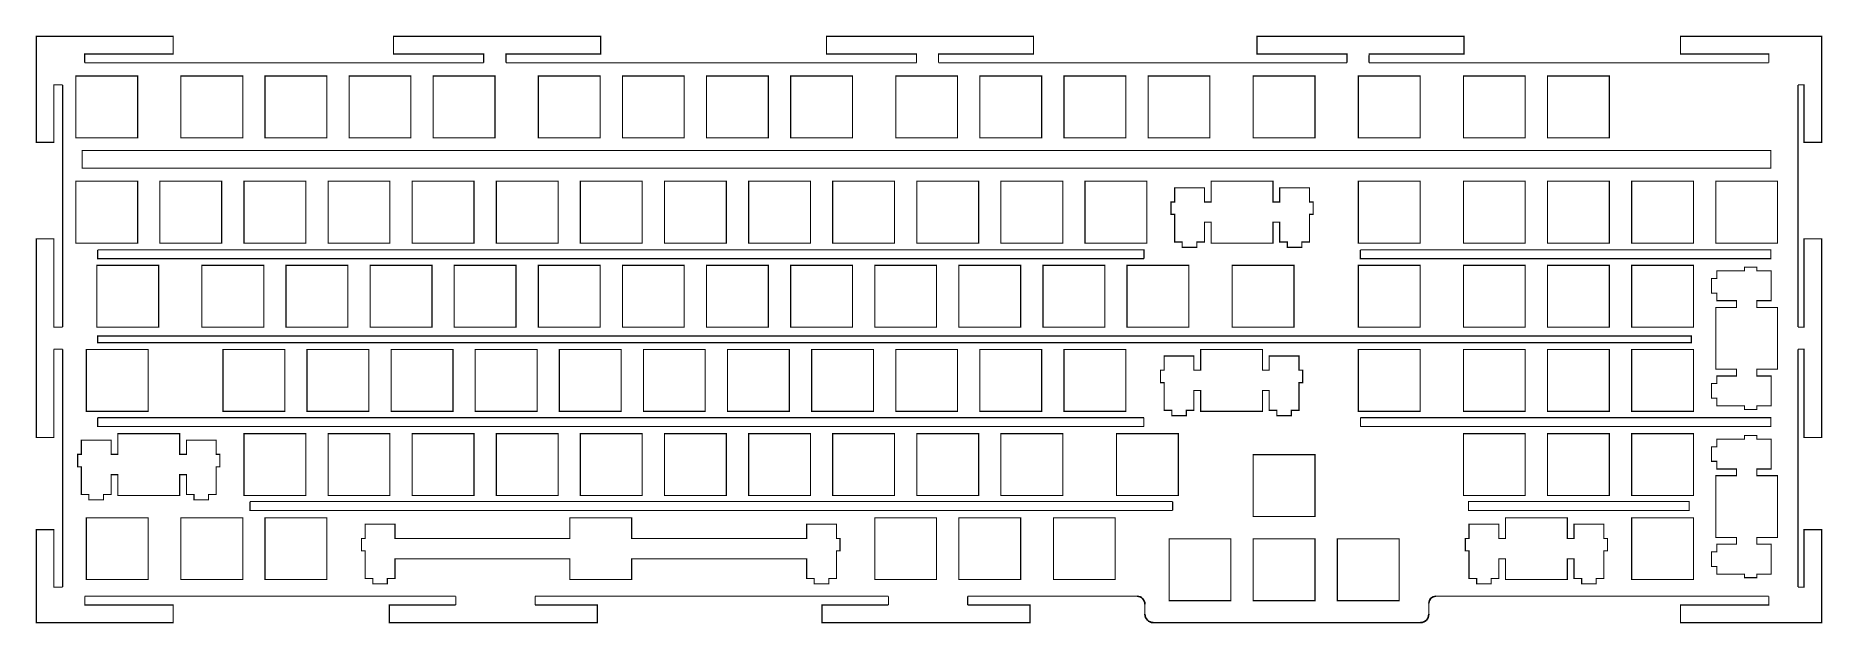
# Model space of a CAD drawing. Header units: millimetres. Extents: x 3 to 408, y 33 to 166.
import ezdxf

# ---------------------------------------------------------------- set-up
doc = ezdxf.new("R2010")
doc.units = ezdxf.units.MM
doc.layers.add('Document', color=7, linetype='Continuous', true_color=0xffffff)

msp = doc.modelspace()

# ---------------------------------------------------------------- linework, layer by layer
at = {"layer": 'Document', "const_width": 0.254}
for points in [[(14.24, 159.8), (14.24, 161.8), (34.25, 161.8), (34.25, 165.8), (3.27, 165.8), (3.27, 141.8), (7.24, 141.8), (7.24, 154.8), (9.24, 154.8)], [(104.6, 159.8), (104.6, 161.8), (84.2, 161.8), (84.2, 165.8), (131.1, 165.8), (131.1, 161.8), (109.67, 161.8), (109.67, 159.8)], [(202.67, 159.8), (202.67, 161.8), (182.24, 161.8), (182.24, 165.8), (229.17, 165.8), (229.17, 161.8), (207.65, 161.8), (207.65, 159.8)], [(300.17, 159.8), (300.17, 161.8), (279.78, 161.8), (279.78, 165.8), (326.67, 165.8), (326.67, 161.8), (305.16, 161.8), (305.15, 159.8)], [(402.32, 154.8), (403.69, 154.8), (403.69, 141.8), (407.69, 141.8), (407.69, 165.8), (375.69, 165.8), (375.69, 161.8), (395.69, 161.8), (395.69, 159.8)], [(14.24, 159.8), (104.6, 159.8)], [(109.67, 159.8), (202.67, 159.8)], [(207.65, 159.8), (300.17, 159.8)], [(305.15, 159.8), (395.69, 159.8)], [(9.24, 154.8), (9.24, 99.94)], [(402.32, 154.8), (402.32, 99.94)], [(9.24, 99.94), (7.24, 99.94), (7.24, 119.94), (3.27, 119.94), (3.27, 74.94), (7.24, 74.94), (7.24, 94.94), (7.24, 94.94)], [(254.16, 117.44), (17.17, 117.44)], [(17.17, 117.44), (17.17, 115.44), (254.16, 115.44)], [(254.16, 117.44), (254.17, 117.44), (254.17, 115.44)], [(303.19, 117.44), (303.19, 115.44), (303.23, 115.44)], [(303.23, 115.44), (396.17, 115.44), (396.17, 117.44), (303.19, 117.44)], [(402.32, 94.94), (403.69, 94.94), (403.69, 74.94), (407.69, 74.94), (407.69, 119.94), (403.69, 119.94), (403.69, 99.94), (402.69, 99.94)], [(403.69, 99.94), (402.32, 99.94)], [(7.24, 94.94), (9.24, 94.94)], [(9.24, 94.94), (9.24, 41.08)], [(402.32, 41.08), (402.32, 94.94)], [(254.16, 79.44), (17.17, 79.44)], [(17.17, 79.44), (17.17, 77.44), (254.16, 77.44)], [(254.16, 79.44), (254.16, 77.44)], [(303.21, 79.44), (303.21, 79.44), (303.21, 77.44)], [(303.21, 79.44), (303.21, 79.44), (303.21, 77.44)], [(303.21, 77.44), (396.15, 77.44), (396.15, 79.44), (303.21, 79.44)], [(260.67, 60.44), (51.67, 60.44)], [(51.67, 60.44), (51.67, 58.44), (260.67, 58.44)], [(260.67, 60.44), (260.67, 58.44)], [(9.26, 41.08), (7.26, 41.08), (7.26, 54.08), (3.27, 54.08), (3.27, 33.02), (34.26, 33.02), (34.26, 37.02), (14.26, 37.02), (14.24, 39.02)], [(395.69, 39.02), (395.69, 37.02), (375.69, 37.02), (375.69, 33.02), (407.69, 33.02), (407.69, 54.08), (403.69, 54.08), (403.69, 41.08), (402.34, 41.08)], [(14.24, 39.02), (98.3, 39.02)], [(116.25, 37.02), (130.35, 37.02), (130.35, 33.02), (83.24, 33.02), (83.24, 37.02), (98.3, 37.02)], [(98.3, 37.02), (98.3, 39.02)], [(116.25, 37.02), (116.25, 39.02)], [(116.25, 39.02), (196.3, 39.02)], [(214.25, 37.02), (228.35, 37.02), (228.35, 33.02), (181.24, 33.02), (181.24, 37.02), (196.3, 37.02)], [(196.3, 37.02), (196.3, 39.02)], [(214.25, 37.02), (214.25, 39.02)], [(252.6, 39.02), (214.25, 39.02)], [(254.38, 35.81), (254.38, 37.24)], [(318.69, 34.93), (318.69, 37.42)], [(320.29, 39.02), (395.69, 39.02)], [(254.38, 35.81), (254.38, 34.93)], [(256.29, 33.02), (316.79, 33.02)]]:
    msp.add_lwpolyline(points, dxfattribs=at)
for points in [[(12.22, 156.8), (26.22, 156.8), (26.22, 142.8), (12.22, 142.8), (12.22, 156.8)], [(36.03, 156.8), (50.03, 156.8), (50.03, 142.8), (36.03, 142.8), (36.03, 156.8)], [(55.08, 156.8), (69.08, 156.8), (69.08, 142.8), (55.08, 142.8), (55.08, 156.8)], [(74.13, 156.8), (88.13, 156.8), (88.13, 142.8), (74.13, 142.8), (74.13, 156.8)], [(93.18, 156.8), (107.18, 156.8), (107.18, 142.8), (93.18, 142.8), (93.18, 156.8)], [(116.99, 156.8), (130.99, 156.8), (130.99, 142.8), (116.99, 142.8), (116.99, 156.8)], [(136.04, 156.8), (150.04, 156.8), (150.04, 142.8), (136.04, 142.8), (136.04, 156.8)], [(155.09, 156.8), (169.09, 156.8), (169.09, 142.8), (155.09, 142.8), (155.09, 156.8)], [(174.14, 156.8), (188.14, 156.8), (188.14, 142.8), (174.14, 142.8), (174.14, 156.8)], [(197.95, 156.8), (211.95, 156.8), (211.95, 142.8), (197.95, 142.8), (197.95, 156.8)], [(217, 156.8), (231, 156.8), (231, 142.8), (217, 142.8), (217, 156.8)], [(236.05, 156.8), (250.05, 156.8), (250.05, 142.8), (236.05, 142.8), (236.05, 156.8)], [(255.1, 156.8), (269.1, 156.8), (269.1, 142.8), (255.1, 142.8), (255.1, 156.8)], [(278.92, 156.8), (292.92, 156.8), (292.92, 142.8), (278.92, 142.8), (278.92, 156.8)], [(302.73, 156.8), (316.73, 156.8), (316.73, 142.8), (302.73, 142.8), (302.73, 156.8)], [(326.54, 156.8), (340.54, 156.8), (340.54, 142.8), (326.54, 142.8), (326.54, 156.8)], [(345.59, 156.8), (359.59, 156.8), (359.59, 142.8), (345.59, 142.8), (345.59, 156.8)], [(13.67, 139.94), (13.67, 135.94), (396.17, 135.94), (396.17, 139.94), (13.67, 139.94)], [(12.22, 132.98), (26.22, 132.98), (26.22, 118.98), (12.22, 118.98), (12.22, 132.98)], [(31.27, 132.98), (45.27, 132.98), (45.27, 118.98), (31.27, 118.98), (31.27, 132.98)], [(50.32, 132.98), (64.32, 132.98), (64.32, 118.98), (50.32, 118.98), (50.32, 132.98)], [(69.37, 132.98), (83.37, 132.98), (83.37, 118.98), (69.37, 118.98), (69.37, 132.98)], [(88.42, 132.98), (102.42, 132.98), (102.42, 118.98), (88.42, 118.98), (88.42, 132.98)], [(107.47, 132.98), (121.47, 132.98), (121.47, 118.98), (107.47, 118.98), (107.47, 132.98)], [(126.51, 132.98), (140.52, 132.98), (140.52, 118.98), (126.51, 118.98), (126.51, 132.98)], [(145.57, 132.98), (159.57, 132.98), (159.57, 118.98), (145.57, 118.98), (145.57, 132.98)], [(164.62, 132.98), (178.62, 132.98), (178.62, 118.98), (164.62, 118.98), (164.62, 132.98)], [(183.67, 132.98), (197.67, 132.98), (197.67, 118.98), (183.67, 118.98), (183.67, 132.98)], [(202.72, 132.98), (216.72, 132.98), (216.72, 118.98), (202.72, 118.98), (202.72, 132.98)], [(221.77, 132.98), (235.77, 132.98), (235.77, 118.98), (221.77, 118.98), (221.77, 132.98)], [(240.82, 132.98), (254.82, 132.98), (254.82, 118.98), (240.82, 118.98), (240.82, 132.98)], [(269.39, 132.98), (269.39, 128.28), (267.87, 128.28), (267.87, 131.51), (261.12, 131.51), (261.12, 128.28), (260.29, 128.28), (260.29, 125.48), (261.12, 125.48), (261.12, 119.21), (262.84, 119.21), (262.84, 118.01), (266.14, 118.01), (266.14, 119.21), (267.87, 119.21), (267.87, 123.69), (269.39, 123.69), (269.39, 118.98), (283.39, 118.98), (283.39, 123.69), (284.92, 123.69), (284.92, 119.21), (286.64, 119.21), (286.64, 118.01), (289.94, 118.01), (289.94, 119.21), (291.67, 119.21), (291.67, 125.48), (292.49, 125.48), (292.49, 128.28), (291.67, 128.28), (291.67, 131.51), (284.92, 131.51), (284.92, 128.28), (283.39, 128.28), (283.39, 132.98), (269.39, 132.98)], [(302.73, 132.98), (316.73, 132.98), (316.73, 118.98), (302.73, 118.98), (302.73, 132.98)], [(326.54, 132.98), (340.54, 132.98), (340.54, 118.98), (326.54, 118.98), (326.54, 132.98)], [(345.59, 132.98), (359.59, 132.98), (359.59, 118.98), (345.59, 118.98), (345.59, 132.98)], [(364.64, 132.98), (378.64, 132.98), (378.64, 118.98), (364.64, 118.98), (364.64, 132.98)], [(383.69, 132.98), (397.69, 132.98), (397.69, 118.98), (383.69, 118.98), (383.69, 132.98)], [(16.98, 113.93), (30.98, 113.93), (30.98, 99.93), (16.98, 99.93), (16.98, 113.93)], [(40.79, 113.93), (54.79, 113.93), (54.79, 99.93), (40.79, 99.93), (40.79, 113.93)], [(59.84, 113.93), (73.84, 113.93), (73.84, 99.93), (59.84, 99.93), (59.84, 113.93)], [(78.89, 113.93), (92.89, 113.93), (92.89, 99.93), (78.89, 99.93), (78.89, 113.93)], [(97.94, 113.93), (111.94, 113.93), (111.94, 99.93), (97.94, 99.93), (97.94, 113.93)], [(116.99, 113.93), (130.99, 113.93), (130.99, 99.93), (116.99, 99.93), (116.99, 113.93)], [(136.04, 113.93), (150.04, 113.93), (150.04, 99.93), (136.04, 99.93), (136.04, 113.93)], [(155.09, 113.93), (169.09, 113.93), (169.09, 99.93), (155.09, 99.93), (155.09, 113.93)], [(174.14, 113.93), (188.14, 113.93), (188.14, 99.93), (174.14, 99.93), (174.14, 113.93)], [(193.19, 113.93), (207.19, 113.93), (207.19, 99.93), (193.19, 99.93), (193.19, 113.93)], [(212.24, 113.93), (226.24, 113.93), (226.24, 99.93), (212.24, 99.93), (212.24, 113.93)], [(231.29, 113.93), (245.29, 113.93), (245.29, 99.93), (231.29, 99.93), (231.29, 113.93)], [(250.34, 113.93), (264.34, 113.93), (264.34, 99.93), (250.34, 99.93), (250.34, 113.93)], [(274.15, 113.93), (288.15, 113.93), (288.15, 99.93), (274.15, 99.93), (274.15, 113.93)], [(302.73, 113.93), (316.73, 113.93), (316.73, 99.93), (302.73, 99.93), (302.73, 113.93)], [(326.54, 113.93), (340.54, 113.93), (340.54, 99.93), (326.54, 99.93), (326.54, 113.93)], [(345.59, 113.93), (359.59, 113.93), (359.59, 99.93), (345.59, 99.93), (345.59, 113.93)], [(364.64, 113.93), (378.64, 113.93), (378.64, 99.93), (364.64, 99.93), (364.64, 113.93)], [(390.19, 113.51), (390.19, 112.68), (383.92, 112.68), (383.92, 110.96), (382.72, 110.96), (382.72, 107.66), (383.92, 107.66), (383.92, 105.93), (388.39, 105.93), (388.39, 104.41), (383.69, 104.41), (383.69, 90.41), (388.39, 90.41), (388.39, 88.88), (383.92, 88.88), (383.92, 87.16), (382.72, 87.16), (382.72, 83.86), (383.92, 83.86), (383.92, 82.13), (390.19, 82.13), (390.19, 81.31), (392.99, 81.31), (392.99, 82.13), (396.22, 82.13), (396.22, 88.88), (392.99, 88.88), (392.99, 90.41), (397.69, 90.41), (397.69, 104.41), (392.99, 104.41), (392.99, 105.93), (396.22, 105.93), (396.22, 112.68), (392.99, 112.68), (392.99, 113.51), (390.19, 113.51)], [(17.17, 97.94), (17.17, 96.44), (378.17, 96.44), (378.17, 97.94), (17.17, 97.94)], [(14.6, 94.88), (28.6, 94.88), (28.6, 80.88), (14.6, 80.88), (14.6, 94.88)], [(45.55, 94.88), (59.55, 94.88), (59.55, 80.88), (45.55, 80.88), (45.55, 94.88)], [(64.6, 94.88), (78.6, 94.88), (78.6, 80.88), (64.6, 80.88), (64.6, 94.88)], [(83.65, 94.88), (97.65, 94.88), (97.65, 80.88), (83.65, 80.88), (83.65, 94.88)], [(102.7, 94.88), (116.7, 94.88), (116.7, 80.88), (102.7, 80.88), (102.7, 94.88)], [(121.75, 94.88), (135.75, 94.88), (135.75, 80.88), (121.75, 80.88), (121.75, 94.88)], [(140.8, 94.88), (154.8, 94.88), (154.8, 80.88), (140.8, 80.88), (140.8, 94.88)], [(159.85, 94.88), (173.85, 94.88), (173.85, 80.88), (159.85, 80.88), (159.85, 94.88)], [(178.9, 94.88), (192.9, 94.88), (192.9, 80.88), (178.9, 80.88), (178.9, 94.88)], [(197.95, 94.88), (211.95, 94.88), (211.95, 80.88), (197.95, 80.88), (197.95, 94.88)], [(217, 94.88), (231, 94.88), (231, 80.88), (217, 80.88), (217, 94.88)], [(236.05, 94.88), (250.05, 94.88), (250.05, 80.88), (236.05, 80.88), (236.05, 94.88)], [(267.01, 94.88), (267.01, 90.18), (265.48, 90.18), (265.48, 93.41), (258.73, 93.41), (258.73, 90.18), (257.91, 90.18), (257.91, 87.38), (258.73, 87.38), (258.73, 81.11), (260.46, 81.11), (260.46, 79.91), (263.76, 79.91), (263.76, 81.11), (265.48, 81.11), (265.48, 85.58), (267.01, 85.58), (267.01, 80.88), (281.01, 80.88), (281.01, 85.58), (282.53, 85.58), (282.53, 81.11), (284.26, 81.11), (284.26, 79.91), (287.56, 79.91), (287.56, 81.11), (289.28, 81.11), (289.28, 87.38), (290.11, 87.38), (290.11, 90.18), (289.28, 90.18), (289.28, 93.41), (282.53, 93.41), (282.53, 90.18), (281.01, 90.18), (281.01, 94.88), (267.01, 94.88)], [(302.73, 94.88), (316.73, 94.88), (316.73, 80.88), (302.73, 80.88), (302.73, 94.88)], [(326.54, 94.88), (340.54, 94.88), (340.54, 80.88), (326.54, 80.88), (326.54, 94.88)], [(345.59, 94.88), (359.59, 94.88), (359.59, 80.88), (345.59, 80.88), (345.59, 94.88)], [(364.64, 94.88), (378.64, 94.88), (378.64, 80.88), (364.64, 80.88), (364.64, 94.88)], [(21.74, 75.83), (21.74, 71.13), (20.22, 71.13), (20.22, 74.36), (13.47, 74.36), (13.47, 71.13), (12.64, 71.13), (12.64, 68.33), (13.47, 68.33), (13.47, 62.06), (15.19, 62.06), (15.19, 60.86), (18.49, 60.86), (18.49, 62.06), (20.22, 62.06), (20.22, 66.53), (21.74, 66.53), (21.74, 61.83), (35.74, 61.83), (35.74, 66.53), (37.27, 66.53), (37.27, 62.06), (38.99, 62.06), (38.99, 60.86), (42.29, 60.86), (42.29, 62.06), (44.02, 62.06), (44.02, 68.33), (44.84, 68.33), (44.84, 71.13), (44.02, 71.13), (44.02, 74.36), (37.27, 74.36), (37.27, 71.13), (35.74, 71.13), (35.74, 75.83), (21.74, 75.83)], [(50.32, 75.83), (64.32, 75.83), (64.32, 61.83), (50.32, 61.83), (50.32, 75.83)], [(69.37, 75.83), (83.37, 75.83), (83.37, 61.83), (69.37, 61.83), (69.37, 75.83)], [(88.42, 75.83), (102.42, 75.83), (102.42, 61.83), (88.42, 61.83), (88.42, 75.83)], [(107.47, 75.83), (121.47, 75.83), (121.47, 61.83), (107.47, 61.83), (107.47, 75.83)], [(126.51, 75.83), (140.52, 75.83), (140.52, 61.83), (126.51, 61.83), (126.51, 75.83)], [(145.57, 75.83), (159.57, 75.83), (159.57, 61.83), (145.57, 61.83), (145.57, 75.83)], [(164.62, 75.83), (178.62, 75.83), (178.62, 61.83), (164.62, 61.83), (164.62, 75.83)], [(183.67, 75.83), (197.67, 75.83), (197.67, 61.83), (183.67, 61.83), (183.67, 75.83)], [(202.72, 75.83), (216.72, 75.83), (216.72, 61.83), (202.72, 61.83), (202.72, 75.83)], [(221.77, 75.83), (235.77, 75.83), (235.77, 61.83), (221.77, 61.83), (221.77, 75.83)], [(247.96, 75.83), (261.96, 75.83), (261.96, 61.83), (247.96, 61.83), (247.96, 75.83)], [(326.54, 75.83), (340.54, 75.83), (340.54, 61.83), (326.54, 61.83), (326.54, 75.83)], [(345.59, 75.83), (359.59, 75.83), (359.59, 61.83), (345.59, 61.83), (345.59, 75.83)], [(364.64, 75.83), (378.64, 75.83), (378.64, 61.83), (364.64, 61.83), (364.64, 75.83)], [(390.19, 75.41), (390.19, 74.58), (383.92, 74.58), (383.92, 72.86), (382.72, 72.86), (382.72, 69.56), (383.92, 69.56), (383.92, 67.83), (388.39, 67.83), (388.39, 66.31), (383.69, 66.31), (383.69, 52.31), (388.39, 52.31), (388.39, 50.78), (383.92, 50.78), (383.92, 49.06), (382.72, 49.06), (382.72, 45.76), (383.92, 45.76), (383.92, 44.03), (390.19, 44.03), (390.19, 43.21), (392.99, 43.21), (392.99, 44.03), (396.22, 44.03), (396.22, 50.78), (392.99, 50.78), (392.99, 52.31), (397.69, 52.31), (397.69, 66.31), (392.99, 66.31), (392.99, 67.83), (396.22, 67.83), (396.22, 74.58), (392.99, 74.58), (392.99, 75.41), (390.19, 75.41)], [(278.91, 71.07), (292.92, 71.07), (292.92, 57.07), (278.91, 57.07), (278.91, 71.07)], [(14.6, 56.78), (28.6, 56.78), (28.6, 42.78), (14.6, 42.78), (14.6, 56.78)], [(36.03, 56.78), (50.03, 56.78), (50.03, 42.78), (36.03, 42.78), (36.03, 56.78)], [(55.08, 56.78), (69.08, 56.78), (69.08, 42.78), (55.08, 42.78), (55.08, 56.78)], [(124.13, 56.78), (124.13, 52.08), (84.51, 52.08), (84.51, 55.31), (77.76, 55.31), (77.76, 52.08), (76.93, 52.08), (76.93, 49.28), (77.76, 49.28), (77.76, 43.01), (79.48, 43.01), (79.48, 41.81), (82.78, 41.81), (82.78, 43.01), (84.51, 43.01), (84.51, 47.48), (124.13, 47.48), (124.13, 42.78), (138.13, 42.78), (138.13, 47.48), (177.76, 47.48), (177.76, 43.01), (179.48, 43.01), (179.48, 41.81), (182.78, 41.81), (182.78, 43.01), (184.51, 43.01), (184.51, 49.28), (185.33, 49.28), (185.33, 52.08), (184.51, 52.08), (184.51, 55.31), (177.76, 55.31), (177.76, 52.08), (138.13, 52.08), (138.13, 56.78), (124.13, 56.78)], [(193.19, 56.78), (207.19, 56.78), (207.19, 42.78), (193.19, 42.78), (193.19, 56.78)], [(212.24, 56.78), (226.24, 56.78), (226.24, 42.78), (212.24, 42.78), (212.24, 56.78)], [(233.67, 56.78), (247.67, 56.78), (247.67, 42.78), (233.67, 42.78), (233.67, 56.78)], [(336.07, 56.78), (336.07, 52.08), (334.54, 52.08), (334.54, 55.31), (327.79, 55.31), (327.79, 52.08), (326.97, 52.08), (326.97, 49.28), (327.79, 49.28), (327.79, 43.01), (329.52, 43.01), (329.52, 41.81), (332.82, 41.81), (332.82, 43.01), (334.54, 43.01), (334.54, 47.48), (336.07, 47.48), (336.07, 42.78), (350.07, 42.78), (350.07, 47.48), (351.59, 47.48), (351.59, 43.01), (353.32, 43.01), (353.32, 41.81), (356.62, 41.81), (356.62, 43.01), (358.34, 43.01), (358.34, 49.28), (359.17, 49.28), (359.17, 52.08), (358.34, 52.08), (358.34, 55.31), (351.59, 55.31), (351.59, 52.08), (350.07, 52.08), (350.07, 56.78), (336.07, 56.78)], [(327.67, 59.94), (327.67, 58.44), (377.67, 58.44), (377.67, 60.44), (327.67, 60.44), (327.67, 59.94)], [(364.64, 56.78), (378.64, 56.78), (378.64, 42.78), (364.64, 42.78), (364.64, 56.78)], [(259.87, 52.02), (273.87, 52.02), (273.87, 38.02), (259.87, 38.02), (259.87, 52.02)], [(278.92, 52.02), (292.92, 52.02), (292.92, 38.02), (278.92, 38.02), (278.92, 52.02)], [(297.97, 52.02), (311.97, 52.02), (311.97, 38.02), (297.97, 38.02), (297.97, 52.02)]]:
    msp.add_lwpolyline(points, close=True, dxfattribs=at)
at = {"layer": 'Document'}
for centre, radius, start, end in [((252.6, 37.24), 1.78, 0, 90), ((320.29, 37.42), 1.6, 90, 180), ((256.29, 34.93), 1.9, 180, 270), ((316.79, 34.93), 1.9, 270, 360)]:
    msp.add_arc(centre, radius, start, end, dxfattribs=at)

doc.saveas('drawing.dxf')
